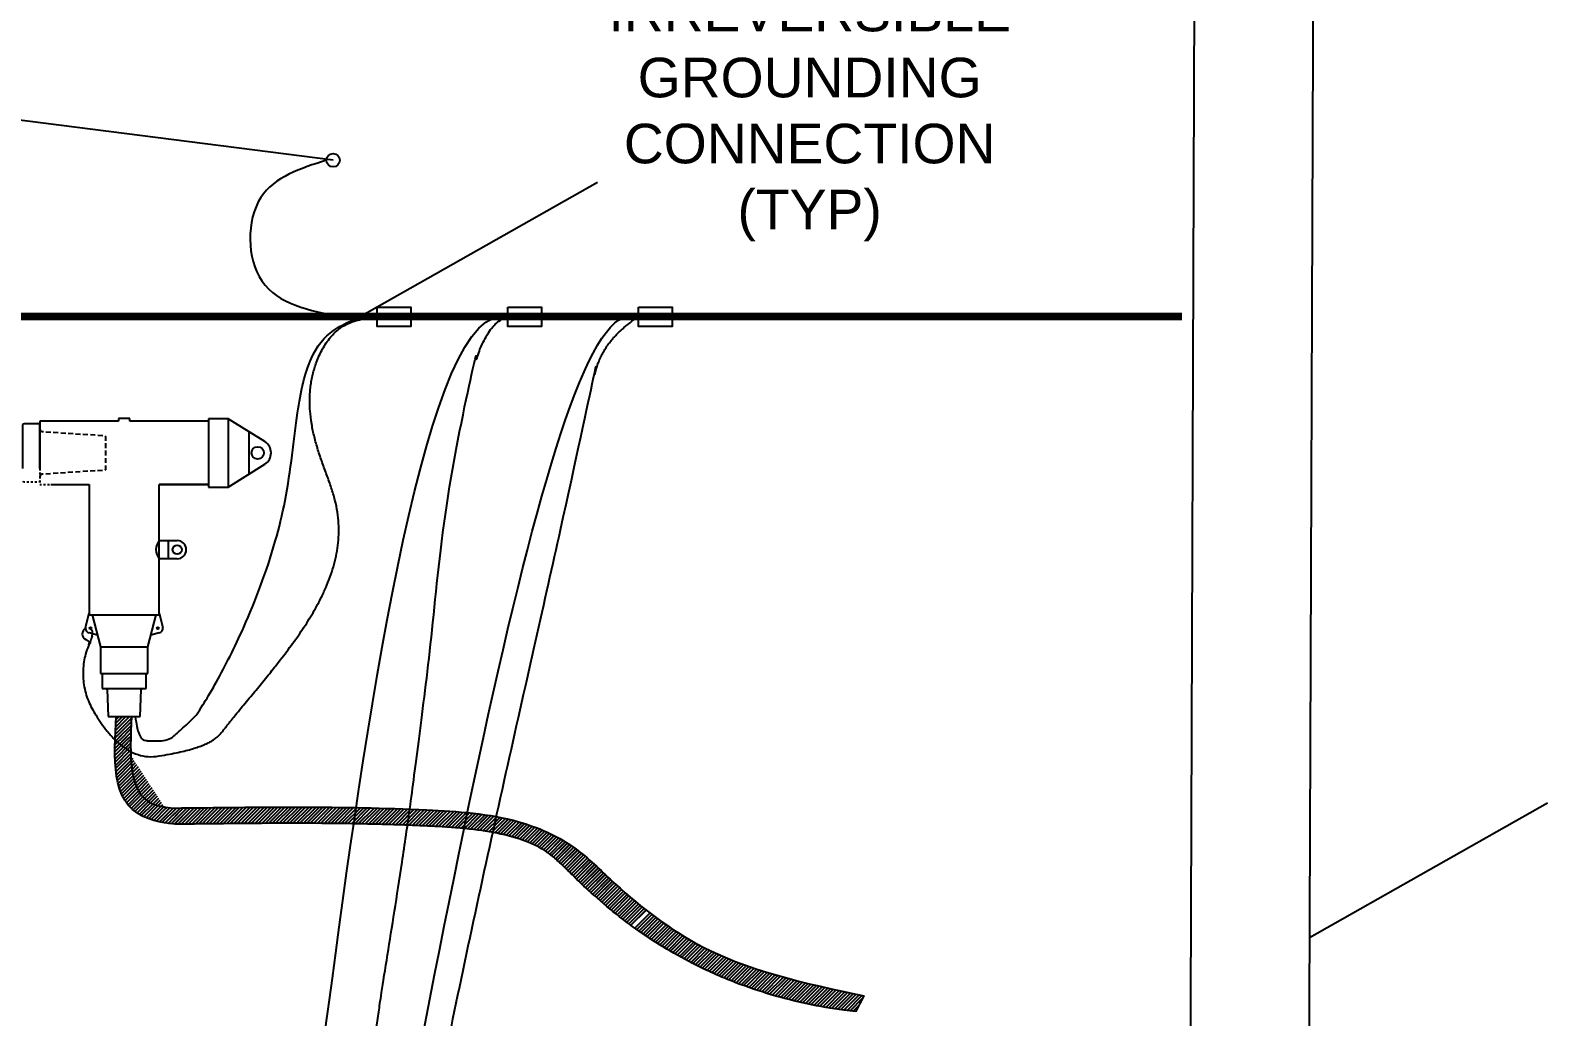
# Model space of a CAD drawing. Header units: feet. Extents: x -689 to 11593, y -511 to 1546.
# Drawn here: x 1600.5 to 1677.2, y 213.4 to 263.2 of the extents above; entities that cross this region are included whole.
import ezdxf

# ---------------------------------------------------------------- set-up
doc = ezdxf.new("R2010")
doc.units = ezdxf.units.FT
doc.header["$MEASUREMENT"] = 0
doc.linetypes.add('HIDDEN', pattern=[0.375, 0.25, -0.125])
for name, color, linetype in [('CABLE', 2, 'Continuous'), ('E-DETL', 7, 'Continuous'), ('E-EQPM-ENCL', 8, 'Continuous'), ('E-EQPM-HRDW', 16, 'Continuous'), ('E-GRND', 3, 'Continuous'), ('G-TEXT', 7, 'Continuous'), ('X-SES2-TREN_SECT$0$G-TEXT', 7, 'Continuous')]:
    doc.layers.add(name, color=color, linetype=linetype)
doc.layers.add('G-ANNO-NONPLOT', color=181, linetype='Continuous', plot=False)
doc.styles.add('NEI-A', font='arial.ttf')
pattern_1 = [(45, (-6020171.582861668, -2130859.753674123), (-0.08750446417183527, 0.08750446417183527), [])]

msp = doc.modelspace()

# ---------------------------------------------------------------- hatches: boundary and pattern name
at = {"layer": 'G-ANNO-NONPLOT', "true_color": 0xf8d731}
h = msp.add_hatch(dxfattribs=at)
h.set_pattern_fill('ANSI31', color=40, scale=0.9900000000000001)
h.set_pattern_definition(pattern_1)
edge = h.paths.add_edge_path()
edge.add_arc((1606.488463059068, 230.7346349619329), 3.371146855893491, 239.8637622350721, 254.1366037049093, ccw=False)
edge.add_spline(control_points=[(1604.79595242627, 227.8191523463465), (1604.706471758895, 226.0011328938417), (1604.763126743026, 223.3675587112084), (1607.852635151707, 223.131291358266), (1607.852635151707, 223.131291358266)], knot_values=[83.43145569272993, 83.43145569272993, 83.43145569272993, 83.43145569272993, 87.87574356637529, 89.95647029016055, 89.95647029016055, 89.95647029016055, 89.95647029016055], weights=[1, 1, 1, 1, 1], degree=3, periodic=0)
edge.add_spline(control_points=[(1607.852635151707, 223.131291358266), (1608.264707734808, 223.1365780015476), (1608.676322498359, 223.1418586438522), (1611.148821657524, 223.1722069070674), (1613.198697100393, 223.1915512438864), (1616.256695783697, 223.1694118743762), (1617.273226731457, 223.1535212574527), (1618.793898444623, 223.1117753759027), (1619.300101921894, 223.09487600578), (1620.311153685674, 223.0542624150403), (1620.818952606991, 223.0314581487328), (1621.931878187694, 222.9650803073309), (1622.531041209586, 222.9155328939669), (1623.643540775403, 222.7682674643584), (1624.159518267028, 222.6735197613016), (1625.146193782799, 222.4189925906248), (1625.603473672643, 222.2613230948336), (1626.152966325171, 222.001002298668), (1626.303163338453, 221.9197864960879), (1626.577290627174, 221.7505846684799), (1626.695748260245, 221.6667746603489), (1626.980056229979, 221.4395314487629), (1627.141551239416, 221.2962302416563), (1627.493271245621, 220.9640597742982), (1627.683363428339, 220.7753278636374), (1628.099113635719, 220.3645881377161), (1628.329717350192, 220.1399245681241), (1629.358387789689, 219.1803035340272), (1630.204543777741, 218.4835612182505), (1631.996099571697, 217.2076638359576), (1632.945054803044, 216.627774794586), (1634.655163265765, 215.7516043744981), (1635.396867457777, 215.4202313572168), (1637.326570082456, 214.6757901101373), (1638.535854802467, 214.3177802674472), (1640.379104224034, 213.929895977024), (1640.998418033123, 213.8254847745411), (1641.8170485273, 213.7218958628364), (1642.014126439579, 213.6997318901122), (1642.2110754475, 213.6801402228884)], knot_values=[0, 0, 0, 0, 1.248940863479177, 1.248940863479177, 7.510492271591446, 7.510492271591446, 10.64126797564758, 10.64126797564758, 12.20665582767566, 12.20665582767566, 13.77204367970373, 13.77204367970373, 15.77184317922644, 15.77184317922644, 17.66237193590699, 17.66237193590699, 19.55290069258755, 19.55290069258755, 20.34553650617276, 20.34553650617276, 21.13817231975798, 21.13817231975798, 21.99962579107284, 21.99962579107284, 22.86179158790927, 22.86179158790927, 23.72395738474571, 23.72395738474571, 26.70471573263455, 26.70471573263455, 29.68547408052339, 29.68547408052339, 31.86214855415614, 31.86214855415614, 35.23481619579239, 35.23481619579239, 36.92115001661051, 36.92115001661051, 37.45383673220445, 37.45383673220445, 37.45383673220445, 37.45383673220445], weights=[1, 1, 1, 1, 1, 1, 1, 1, 1, 1, 1, 1, 1, 1, 1, 1, 1, 1, 1, 1, 1, 1, 1, 1, 1, 1, 1, 1, 1, 1, 1, 1, 1, 1, 1, 1, 1, 1, 1, 1], degree=3, periodic=0)
edge.add_spline(control_points=[(1642.2110754475, 213.6801402228884), (1642.348905419931, 213.9405574896373), (1642.486735392362, 214.2009747563861), (1642.624565363862, 214.4613920222037)], knot_values=[37.45383673220445, 37.45383673220445, 37.45383673220445, 37.45383673220445, 38.45383673220445, 38.45383673220445, 38.45383673220445, 38.45383673220445], weights=[1, 1, 1, 1], degree=3, periodic=0)
edge.add_spline(control_points=[(1642.624565363862, 214.4613920222037), (1639.663086037152, 215.0901436912827), (1634.917833737098, 216.0976081951521), (1630.460980302654, 219.6580545012839), (1627.844065493904, 222.2355460347608), (1624.670468937606, 223.6113238907419), (1617.827673841268, 224.0776185905561), (1611.993808723055, 224.0032619358972), (1607.731267458759, 223.9489328931086)], knot_values=[38.45383673220445, 38.45383673220445, 38.45383673220445, 38.45383673220445, 47.46530847609966, 52.8931430027568, 55.44213900193881, 58.48591759060378, 63.24841332338417, 76.16766898730667, 76.16766898730667, 76.16766898730667, 76.16766898730667], weights=[1, 1, 1, 1, 1, 1, 1, 1, 1], degree=3, periodic=0)
edge.add_spline(control_points=[(1607.731267458759, 223.9489328931086), (1607.364714076743, 223.9922929061577), (1605.702597371303, 224.1889065667056), (1605.531764472835, 225.9460506043397), (1605.566977766342, 227.4918744126335)], knot_values=[76.16766898730667, 76.16766898730667, 76.16766898730667, 76.16766898730667, 77.22583108524645, 80.96584840572132, 80.96584840572132, 80.96584840572132, 80.96584840572132], weights=[1, 1, 1, 1, 1], degree=3, periodic=0)
edge = h.paths.add_edge_path()
edge.add_spline(control_points=[(1605.566977767274, 227.4918744126335), (1605.575014986098, 227.8446992738172), (1605.59182357695, 228.206702798605), (1605.608632168733, 228.568706322927)], knot_values=[80.96584840608911, 80.96584840608911, 80.96584840608911, 80.96584840608911, 81.81948456108434, 81.81948456108434, 81.81948456108434, 81.81948456108434], weights=[1, 1, 1, 1], degree=3, periodic=0)
edge.add_spline(control_points=[(1605.608632168733, 228.568706322927), (1605.533311664127, 228.568706322927), (1605.457991162315, 228.568706322927), (1605.382670658641, 228.568706322927)], knot_values=[81.81948456108434, 81.81948456108434, 81.81948456108434, 81.81948456108434, 82.11226807174496, 82.11226807174496, 82.11226807174496, 82.11226807174496], weights=[1, 1, 1, 1], degree=3, periodic=0)
edge.add_spline(control_points=[(1605.382670658641, 228.568706322927), (1605.30400847178, 228.568706322927), (1605.22534628585, 228.568706322927), (1605.146684098057, 228.568706322927)], knot_values=[82.11226807174496, 82.11226807174496, 82.11226807174496, 82.11226807174496, 82.4180412693049, 82.4180412693049, 82.4180412693049, 82.4180412693049], weights=[1, 1, 1, 1], degree=3, periodic=0)
edge.add_spline(control_points=[(1605.146684098057, 228.568706322927), (1605.107353003696, 228.568706322927), (1605.068021910265, 228.568706322927), (1605.028690816835, 228.568706322927)], knot_values=[82.4180412693049, 82.4180412693049, 82.4180412693049, 82.4180412693049, 82.57092786788061, 82.57092786788061, 82.57092786788061, 82.57092786788061], weights=[1, 1, 1, 1], degree=3, periodic=0)
edge.add_spline(control_points=[(1605.028690816835, 228.568706322927), (1604.996905036271, 228.568706322927), (1604.965119255707, 228.568706322927), (1604.933333475143, 228.568706322927)], knot_values=[82.57092786788061, 82.57092786788061, 82.57092786788061, 82.57092786788061, 82.69448456108434, 82.69448456108434, 82.69448456108434, 82.69448456108434], weights=[1, 1, 1, 1], degree=3, periodic=0)
edge.add_spline(control_points=[(1604.933333475143, 228.568706322927), (1604.917254935019, 228.568706322927), (1604.901176393963, 228.568706322927), (1604.885097853839, 228.568706322927)], knot_values=[82.69448456108434, 82.69448456108434, 82.69448456108434, 82.69448456108434, 82.75698456108434, 82.75698456108434, 82.75698456108434, 82.75698456108434], weights=[1, 1, 1, 1], degree=3, periodic=0)
edge.add_spline(control_points=[(1604.885097853839, 228.568706322927), (1604.877058583312, 228.568706322927), (1604.869019312784, 228.568706322927), (1604.860980041325, 228.568706322927)], knot_values=[82.75698456108434, 82.75698456108434, 82.75698456108434, 82.75698456108434, 82.78823456108434, 82.78823456108434, 82.78823456108434, 82.78823456108434], weights=[1, 1, 1, 1], degree=3, periodic=0)
edge.add_spline(control_points=[(1604.860980041325, 228.568706322927), (1604.856960406527, 228.568706322927), (1604.852940771729, 228.568706322927), (1604.848921135999, 228.568706322927)], knot_values=[82.78823456108434, 82.78823456108434, 82.78823456108434, 82.78823456108434, 82.80385956108434, 82.80385956108434, 82.80385956108434, 82.80385956108434], weights=[1, 1, 1, 1], degree=3, periodic=0)
edge.add_spline(control_points=[(1604.836863704026, 228.568706322927), (1604.836863213219, 228.568706322927), (1604.836862722412, 228.568706322927), (1604.836862230673, 228.568706322927), (1604.823023408651, 228.3202887540683), (1604.80827376619, 228.0694906353019), (1604.79595242627, 227.8191523463465)], knot_values=[82.8194826537357, 82.8194826537357, 82.8194826537357, 82.8194826537357, 82.81948456108434, 82.81948456108434, 82.81948456108434, 83.43145569272993, 83.43145569272993, 83.43145569272993, 83.43145569272993], weights=[1, 1, 1, 1, 1, 1, 1], degree=3, periodic=0)
edge.add_spline(control_points=[(1604.79595242627, 227.8191523463465), (1604.706471758895, 226.0011328938417), (1604.763126743026, 223.3675587112084), (1607.852635151707, 223.131291358266), (1607.852635151707, 223.131291358266)], knot_values=[83.43145569272993, 83.43145569272993, 83.43145569272993, 83.43145569272993, 87.87574356637529, 89.95647029016055, 89.95647029016055, 89.95647029016055, 89.95647029016055], weights=[1, 1, 1, 1, 1], degree=3, periodic=0)
edge.add_arc((1606.488463059068, 230.7346349619329), 3.371146855971749, 239.8637622350721, 254.1366037221246)
h = msp.add_hatch(dxfattribs=at)
h.set_pattern_fill('ANSI31', color=40, scale=0.9900000000000001)
h.set_pattern_definition(pattern_1)
edge = h.paths.add_edge_path()
edge.add_spline(control_points=[(1604.795952427201, 227.8191523463465), (1604.706471757963, 226.0011328938417), (1604.763126742095, 223.3675587112084), (1607.852635151707, 223.131291358266), (1607.852635151707, 223.131291358266)], knot_values=[83.43145569309515, 83.43145569309515, 83.43145569309515, 83.43145569309515, 87.87574356637529, 89.95647029016055, 89.95647029016055, 89.95647029016055, 89.95647029016055], weights=[1, 1, 1, 1, 1], degree=3, periodic=0)
edge.add_spline(control_points=[(1607.852635151707, 223.131291358266), (1608.264707734808, 223.1365780015476), (1608.676322498359, 223.1418586438522), (1611.148821657524, 223.1722069070674), (1613.198697100393, 223.1915512438864), (1616.256695783697, 223.1694118743762), (1617.273226731457, 223.1535212574527), (1618.793898444623, 223.1117753759027), (1619.300101921894, 223.09487600578), (1620.311153685674, 223.0542624150403), (1620.818952606991, 223.0314581487328), (1621.931878187694, 222.9650803073309), (1622.531041209586, 222.9155328939669), (1623.643540775403, 222.7682674643584), (1624.159518267028, 222.6735197613016), (1625.146193782799, 222.4189925906248), (1625.603473672643, 222.2613230948336), (1626.152966325171, 222.001002298668), (1626.303163338453, 221.9197864960879), (1626.577290627174, 221.7505846684799), (1626.695748260245, 221.6667746603489), (1626.980056229979, 221.4395314487629), (1627.141551239416, 221.2962302416563), (1627.493271245621, 220.9640597742982), (1627.683363428339, 220.7753278636374), (1628.099113635719, 220.3645881377161), (1628.329717350192, 220.1399245681241), (1629.358387789689, 219.1803035340272), (1630.204543777741, 218.4835612182505), (1631.996099571697, 217.2076638359576), (1632.945054803044, 216.627774794586), (1634.655163265765, 215.7516043744981), (1635.396867457777, 215.4202313572168), (1637.326570082456, 214.6757901101373), (1638.535854802467, 214.3177802674472), (1640.379104224034, 213.929895977024), (1640.998418033123, 213.8254847745411), (1641.8170485273, 213.7218958628364), (1642.014126439579, 213.6997318901122), (1642.2110754475, 213.6801402228884)], knot_values=[0, 0, 0, 0, 1.248940863479177, 1.248940863479177, 7.510492271591446, 7.510492271591446, 10.64126797564758, 10.64126797564758, 12.20665582767566, 12.20665582767566, 13.77204367970373, 13.77204367970373, 15.77184317922644, 15.77184317922644, 17.66237193590699, 17.66237193590699, 19.55290069258755, 19.55290069258755, 20.34553650617276, 20.34553650617276, 21.13817231975798, 21.13817231975798, 21.99962579107284, 21.99962579107284, 22.86179158790927, 22.86179158790927, 23.72395738474571, 23.72395738474571, 26.70471573263455, 26.70471573263455, 29.68547408052339, 29.68547408052339, 31.86214855415614, 31.86214855415614, 35.23481619579239, 35.23481619579239, 36.92115001661051, 36.92115001661051, 37.45383673220445, 37.45383673220445, 37.45383673220445, 37.45383673220445], weights=[1, 1, 1, 1, 1, 1, 1, 1, 1, 1, 1, 1, 1, 1, 1, 1, 1, 1, 1, 1, 1, 1, 1, 1, 1, 1, 1, 1, 1, 1, 1, 1, 1, 1, 1, 1, 1, 1, 1, 1], degree=3, periodic=0)
edge.add_spline(control_points=[(1642.2110754475, 213.6801402228884), (1642.348905419931, 213.9405574896373), (1642.486735392362, 214.2009747563861), (1642.624565363862, 214.4613920222037)], knot_values=[37.45383673220445, 37.45383673220445, 37.45383673220445, 37.45383673220445, 38.45383673220445, 38.45383673220445, 38.45383673220445, 38.45383673220445], weights=[1, 1, 1, 1], degree=3, periodic=0)
edge.add_spline(control_points=[(1642.624565363862, 214.4613920222037), (1639.663086037152, 215.0901436912827), (1634.917833737098, 216.0976081951521), (1630.460980302654, 219.6580545012839), (1627.855608203448, 222.2470849514939), (1624.670468937606, 223.6113238907419), (1617.827673841268, 224.0776185905561), (1611.993808723055, 224.0032619358972), (1607.731267458759, 223.9489328931086)], knot_values=[38.45383673220445, 38.45383673220445, 38.45383673220445, 38.45383673220445, 47.46530847609966, 52.8931430027568, 55.44213900193881, 58.48591759060378, 63.24841332338417, 76.16766898730667, 76.16766898730667, 76.16766898730667, 76.16766898730667], weights=[1, 1, 1, 1, 1, 1, 1, 1, 1], degree=3, periodic=0)
edge.add_spline(control_points=[(1607.731267458759, 223.9489328931086), (1607.364714076743, 223.9922929061577), (1605.702597371303, 224.1889065667056), (1605.531764474697, 225.9460506043397), (1605.566977766342, 227.4918744126335)], knot_values=[76.16766898730667, 76.16766898730667, 76.16766898730667, 76.16766898730667, 77.22583108524645, 80.96584840571971, 80.96584840571971, 80.96584840571971, 80.96584840571971], weights=[1, 1, 1, 1, 1], degree=3, periodic=0)
edge.add_arc((1606.488463059068, 230.7346349619329), 3.371146855908663, 239.8637622525581, 254.13660368983568, ccw=False)

# ---------------------------------------------------------------- linework, layer by layer
at = {"layer": 'CABLE'}
for points in [[(1618.026940953918, 249.2505772565491), (1619.725886067376, 249.2505772565491), (1619.725886067376, 248.2739705890417), (1618.026940953918, 248.2739705890417)], [(1624.626940677874, 249.2524865777232), (1626.325885791332, 249.2524865777232), (1626.325885791332, 248.2758799097501), (1624.626940677874, 248.2758799097501)], [(1631.22694067657, 249.2524865777232), (1632.925885790959, 249.2524865777232), (1632.925885790959, 248.2758799097501), (1631.22694067657, 248.2758799097501)]]:
    msp.add_lwpolyline(points, close=True, dxfattribs=at)
at = {"layer": 'CABLE', "const_width": 0.3821400000000001}
msp.add_lwpolyline([(1548.513147974387, 248.7754357242957), (1658.692193392664, 248.7754357242957)], dxfattribs=at)
at = {"layer": 'CABLE', "flags": 128}
msp.add_lwpolyline([(1603.292935091071, 232.4623939120211), (1603.52869480662, 232.3002482857555), (1603.47345049493, 232.3113976921886), (1603.500901889056, 232.2830941034481), (1603.467300618999, 232.2900600847788), (1603.494764085859, 232.2617983822711), (1603.461150742136, 232.268722477369), (1603.488614208996, 232.2404607748613), (1603.455000865273, 232.2473848699592), (1603.482464333065, 232.2191231674515), (1603.411811351776, 232.2338524833322)], dxfattribs=at)
at = {"layer": 'CABLE'}
msp.add_circle((1615.796222808771, 256.6735959830694), 0.3375, dxfattribs=at)
for centre, radius, start, end in [((1603.434204182588, 232.7450475553051), 0.3159905665009947, 120.3840937059814, 243.444311530446), ((1603.293013726361, 232.7655157013796), 0.3521175017524268, 339.1882974764708, 55.46745718433213)]:
    msp.add_arc(centre, radius, start, end, dxfattribs=at)
msp.add_spline([(1615.45872280933, 256.6735959835351), (1612.145498968661, 254.7931810831651), (1612.198885131627, 250.5772777702659), (1616.202509060502, 248.7628366695717)], degree=3, dxfattribs=at)
for points, knots in [([(1603.622156661004, 232.6404090952128), (1603.571015309542, 232.5046907365322), (1603.519873954356, 232.3689723778516), (1603.468732602894, 232.2332540201023), (1602.983697150834, 231.1302669364959), (1603.053714463488, 229.9273797962815), (1603.663445422426, 228.888116568327), (1604.273176377639, 227.8488533403724), (1605.330589681864, 226.3075934126973), (1609.573614344001, 227.0007920898497), (1612.803228635341, 231.2754069939256), (1617.582575950772, 235.8022120362148), (1614.84155549109, 242.2636228911579), (1614.246302863583, 245.3730128388852), (1615.958369378, 248.6943346085027), (1617.907972257584, 248.7408686932176), (1618.775562403724, 248.7615767642856)], [0, 0, 0, 0, 1, 1, 1, 1.944874303418962, 1.944874303418962, 1.944874303418962, 2.889748606837923, 2.889748606837923, 4.544784986440906, 18.19484945523579, 20.46486890417156, 24.55605691968662, 27.64293239639137, 30.11808141614047, 30.11808141614047, 30.11808141614047, 30.11808141614047]), ([(1603.622156659141, 202.1613362710923), (1603.571015305817, 202.0256179124117), (1603.51987395063, 201.8898995537311), (1603.468732599169, 201.7541811959818), (1602.983697146177, 200.6511941133067), (1603.053714459762, 199.4483069721609), (1603.663445418701, 198.4090437442064), (1604.273176375777, 197.369780516252), (1604.960659246892, 195.7104614432901), (1607.885053137317, 195.0413829246536), (1615.567794833332, 194.8555324189365), (1617.582575947046, 205.3231392130256), (1617.884549282491, 212.8315952904522), (1619.083176428452, 219.4665608061478), (1620.558405507356, 230.2483769077808), (1622.528585907072, 248.50998076424), (1624.63336458616, 248.7244938593358)], [0, 0, 0, 0, 1, 1, 1, 1.944874303418962, 1.944874303418962, 1.944874303418962, 2.889748606837923, 2.889748606837923, 3.889748606837923, 18.19484945523579, 20.46486890417156, 24.55605691968662, 27.64293239639137, 30.11808141614047, 30.11808141614047, 30.11808141614047, 30.11808141614047]), ([(1603.622156659141, 169.9964311011136), (1603.571015305817, 169.8607127415016), (1603.51987395063, 169.724994382821), (1603.468732599169, 169.5892760250717), (1602.983697146177, 168.4862889423966), (1603.053714459762, 167.2834018021822), (1603.663445418701, 166.2441385732964), (1604.273176375777, 165.2048753453419), (1605.289043422788, 164.5569138927385), (1606.488494237885, 164.4422071604058), (1607.218472586945, 164.5363332405686), (1607.948450937867, 164.6304593198001), (1617.582575947046, 173.1582340411842), (1614.246302859858, 182.7290348447859), (1628.688765831292, 243.5562351513654), (1629.227098623291, 247.3823196701705), (1631.207685017958, 248.7646565902978)], [0, 0, 0, 0, 1, 1, 1, 1.944874303418962, 1.944874303418962, 1.944874303418962, 2.889748606837923, 2.889748606837923, 2.889748606837923, 3.889748606837923, 3.889748606837923, 20.46486890417156, 27.64293239639137, 30.11808141614047, 30.11808141614047, 30.11808141614047, 30.11808141614047])]:
    msp.add_rational_spline(points, [1, 1, 1, 1, 0.9269745925845593, 0.9269745925845593, 1, 0.9269745925845593, 0.9269745925845593, 1, 1, 1, 1, 1, 1, 1, 1], degree=3, knots=knots, dxfattribs=at)
msp.add_open_spline([(1607.852635152638, 223.1312913578004), (1608.264707734808, 223.1365780010819), (1608.676322497427, 223.1418586438522), (1611.148821657524, 223.1722069066018), (1613.198697101325, 223.1915512438864), (1616.256695784628, 223.1694118743762), (1617.273226730525, 223.1535212574527), (1618.793898444623, 223.1117753759027), (1619.300101920962, 223.0948760062456), (1620.311153685674, 223.0542624145746), (1620.818952606991, 223.0314581487328), (1621.931878186762, 222.9650803077966), (1622.531041208655, 222.9155328944325), (1623.643540775403, 222.7682674638927), (1624.159518267959, 222.6735197613016), (1625.14619378373, 222.4189925901592), (1625.603473672643, 222.261323094368), (1626.15296632424, 222.001002298668), (1626.303163338453, 221.9197864960879), (1626.577290628105, 221.7505846684799), (1626.695748260245, 221.6667746603489), (1626.980056229979, 221.4395314492285), (1627.141551239416, 221.2962302416563), (1627.493271246552, 220.9640597738326), (1627.683363428339, 220.7753278631717), (1628.099113635719, 220.3645881377161), (1628.329717349261, 220.1399245681241), (1629.35838779062, 219.1803035344929), (1630.20454377681, 218.4835612177849), (1631.996099572629, 217.2076638359576), (1632.945054803044, 216.627774794586), (1634.655163265765, 215.7516043744981), (1635.396867457777, 215.4202313572168), (1637.326570082456, 214.675790110603), (1638.535854801536, 214.3177802674472), (1640.379104223102, 213.9298959765583), (1640.998418033123, 213.8254847750068), (1641.8170485273, 213.7218958623707), (1642.014126438648, 213.6997318901122), (1642.2110754475, 213.6801402233541), (1642.348905419931, 213.9405574891716), (1642.486735392362, 214.2009747568518), (1642.62456536293, 214.4613920226693), (1639.663086038083, 215.0901436917484), (1634.917833738029, 216.0976081956178), (1630.460980303586, 219.6580545008183), (1627.855608202517, 222.2470849510282), (1624.670468937606, 223.6113238912076), (1617.827673841268, 224.0776185905561), (1611.993808723986, 224.0032619358972), (1607.731267459691, 223.9489328935742), (1607.364714076743, 223.9922929061577), (1605.406892940402, 224.2238857774064), (1605.518180467188, 226.6206647157669), (1605.608632169664, 228.5687063224614), (1605.351375523955, 228.5687063224614), (1605.094118878245, 228.5687063224614), (1604.836862230673, 228.5687063224614), (1604.72252240777, 226.5162180513144), (1604.473366476595, 223.389717864804), (1607.852635152638, 223.1312913578004), (1607.852635152638, 223.1312913578004)], degree=3, knots=[0, 0, 0, 0, 1.248940863479177, 1.248940863479177, 7.510492271591446, 7.510492271591446, 10.64126797564758, 10.64126797564758, 12.20665582767566, 12.20665582767566, 13.77204367970373, 13.77204367970373, 15.77184317922644, 15.77184317922644, 17.66237193590699, 17.66237193590699, 19.55290069258755, 19.55290069258755, 20.34553650617276, 20.34553650617276, 21.13817231975798, 21.13817231975798, 21.99962579107284, 21.99962579107284, 22.86179158790927, 22.86179158790927, 23.72395738474571, 23.72395738474571, 26.70471573263455, 26.70471573263455, 29.68547408052339, 29.68547408052339, 31.86214855415614, 31.86214855415614, 35.23481619579239, 35.23481619579239, 36.92115001661051, 36.92115001661051, 37.45383673220445, 37.45383673220445, 37.45383673220445, 38.45383673220445, 38.45383673220445, 38.45383673220445, 47.46530847609966, 52.8931430027568, 55.44213900193881, 58.48591759060378, 63.24841332338417, 76.16766898730667, 76.16766898730667, 76.16766898730667, 77.22583108524645, 81.81948456108434, 81.81948456108434, 81.81948456108434, 82.81948456108434, 82.81948456108434, 82.81948456108434, 87.87574356637529, 89.95647029016055, 89.95647029016055, 89.95647029016055, 89.95647029016055], dxfattribs=at)
at = {"layer": 'E-DETL'}
for p, q in [((1604.951659683138, 243.4912741752341), (1600.967252807692, 243.4912741752341)), ((1600.967252807692, 243.4912741752341), (1600.967252807692, 241.1013817917556)), ((1604.951659683138, 243.6273038960062), (1604.951659683138, 243.4912741752341)), ((1605.521993078291, 243.6273038960062), (1604.951659683138, 243.6273038960062)), ((1605.521993078291, 243.4912741752341), (1605.521993078291, 243.6273038960062)), ((1609.506399916485, 243.4912741752341), (1605.521993078291, 243.4912741752341)), ((1609.506399916485, 243.616849837359), (1609.506399916485, 240.1635182588361)), ((1610.495308491401, 243.616849837359), (1609.506399916485, 243.616849837359)), ((1611.557459102012, 242.9537509749644), (1610.495308491401, 243.616849837359)), ((1610.495308491401, 243.616849837359), (1610.495308491401, 240.1635182588361)), ((1612.343963935971, 242.4627373651601), (1611.557459102012, 242.9537509749644)), ((1611.557459102012, 240.8266169759445), (1611.557459102012, 242.9537509749644)), ((1610.495308491401, 240.1635182588361), (1612.343963935971, 241.317630731035)), ((1601.530512840487, 240.289093920961), (1603.473523895256, 240.289093920961)), ((1603.473523895256, 240.289093920961), (1603.473523895256, 233.7172784730792)), ((1607.000128847547, 240.289093920961), (1609.506399916485, 240.289093920961)), ((1607.000128847547, 233.7172784730792), (1607.000128847547, 240.289093920961)), ((1609.506399916485, 240.1635182588361), (1610.495308491401, 240.1635182588361)), ((1607.000128847547, 237.4611840513535), (1607.916124702431, 237.4611840513535)), ((1607.458126774989, 237.4611840513535), (1607.458126774989, 236.5451881969348)), ((1607.916124702431, 236.5451881969348), (1607.000128847547, 236.5451881969348)), ((1603.274706180207, 233.0789456674829), (1603.473523895256, 233.7989385859109)), ((1603.473523895256, 233.7172784730792), (1607.000128847547, 233.7172784730792)), ((1603.614796533249, 233.7172784730792), (1604.033403105102, 232.0952799371444)), ((1606.440249619074, 232.0952799371444), (1606.858856209554, 233.7172784730792)), ((1607.000128847547, 233.7989385859109), (1607.198946563527, 233.0789456674829)), ((1603.88164488785, 232.6865216507576), (1603.468312498182, 232.7964004278183)), ((1607.005340244621, 232.7964004278183), (1606.592007854953, 232.6865216507576)), ((1604.033403105102, 232.0952799371444), (1606.440249619074, 232.0952799371444)), ((1604.033403105102, 232.0952799371444), (1604.033403105102, 230.7453412790783)), ((1606.440249619074, 230.7453412790783), (1606.440249619074, 232.0952799371444)), ((1604.033403105102, 230.7453412790783), (1606.440249619074, 230.7453412790783)), ((1604.1275848886, 230.7453412790783), (1604.1275848886, 229.9814328118227)), ((1606.346067855135, 229.9814328118227), (1606.346067855135, 230.7453412790783)), ((1604.1275848886, 229.9814328118227), (1606.346067855135, 229.9814328118227)), ((1604.336856772192, 229.9814328118227), (1604.383947663009, 229.9395533893257)), ((1604.383947663009, 229.9395533893257), (1604.425827158615, 228.568706322927)), ((1606.047825585119, 228.568706322927), (1606.08970509842, 229.9395533893257)), ((1606.08970509842, 229.9395533893257), (1606.136795971543, 229.9814328118227)), ((1604.425827158615, 228.568706322927), (1606.047825585119, 228.568706322927))]:
    msp.add_line(p, q, dxfattribs=at)
at = {"layer": 'E-DETL', "linetype": 'HIDDEN', "ltscale": 0.25}
for p, q in [((1600.967252807692, 241.1013817917556), (1600.967252807692, 240.289093920961)), ((1600.967252807692, 240.289093920961), (1601.530512840487, 240.289093920961))]:
    msp.add_line(p, q, dxfattribs=at)
at = {"layer": 'E-DETL', "linetype": 'Continuous', "flags": 128}
for points in [[(1600.113772870973, 241.1013817917556), (1600.113772870973, 243.2829522378743), (1600.136147741228, 243.3503464213572), (1600.203541923314, 243.3728560782038), (1600.87748375535, 243.3728560782038)], [(1600.967252807692, 241.1013817917556), (1600.967252807692, 243.2829522378743), (1600.944877939299, 243.3503464213572), (1600.87748375535, 243.3728560782038)]]:
    msp.add_lwpolyline(points, dxfattribs=at)
at = {"layer": 'E-DETL', "linetype": 'HIDDEN', "flags": 128}
msp.add_lwpolyline([(1600.967252807692, 243.0807696888223), (1601.012272123247, 242.9910006364807), (1601.079666306265, 242.9684909791686), (1604.247192915529, 242.766308429651), (1604.292077442631, 242.7214239034802), (1604.292077442631, 241.0365693238564), (1604.247192915529, 241.0140596665442), (1601.079666306265, 240.8118771170266), (1601.012272123247, 240.7893674601801), (1600.967252807692, 240.6995984078385)], dxfattribs=at)
at = {"layer": 'E-DETL', "linetype": 'HIDDEN', "ltscale": 0.25, "flags": 128}
msp.add_lwpolyline([(1600.967252807692, 240.4974158583209), (1600.944877939299, 240.4300216748379), (1600.87748375535, 240.4075120179914), (1600.203541923314, 240.4075120179914), (1600.136147741228, 240.4300216748379), (1600.113772870973, 240.4974158583209)], dxfattribs=at)
at = {"layer": 'E-DETL', "color": 41}
for centre, radius in [((1611.986519841477, 241.8901840476319), 0.3139392318975229), ((1607.916124702431, 237.003186124377), 0.2289989635269782), ((1603.538283937611, 233.0396174821071), 0.04837731161099608), ((1606.935368786566, 233.0396174821071), 0.04837731161099608)]:
    msp.add_circle(centre, radius, dxfattribs=at)
at = {"layer": 'E-DETL'}
for centre, radius, start, end in [((1611.986519895494, 241.8901840732433), 0.6749693109214976, 301.9764602375401, 58.02353290437132), ((1607.574467956088, 237.003186124377), 0.7345934338259636, 141.4299269244339, 218.5700730755661), ((1607.916124702431, 237.003186124377), 0.4579979270539574, 270, 90), ((1603.535793262534, 233.0502441143617), 0.2626599399451946, 173.7266101101404, 255.1130106203339), ((1606.937859373167, 233.0502441413701), 0.2626600445996699, 284.8869898138621, 6.273411890354851)]:
    msp.add_arc(centre, radius, start, end, dxfattribs=at)
at = {"layer": 'E-EQPM-ENCL'}
for points in [[(1540.511211474426, 279.9138009487651), (1665.368513188325, 279.9833479598165), (1664.844307837076, 139.0479656043462), (1539.987006124109, 138.9784185928293)], [(1546.488948521204, 273.9171296888962), (1659.346142366529, 273.9799924963154), (1658.86657079123, 145.0446368637495), (1546.009376945905, 144.9817740563303)]]:
    msp.add_lwpolyline(points, close=True, dxfattribs=at)
at = {"layer": 'E-EQPM-HRDW'}
msp.add_lwpolyline([(1609.506399916485, 240.2890541539527), (1607.000128847547, 240.2890541539527)], dxfattribs=at)
at = {"layer": 'E-GRND', "linetype": 'Continuous'}
msp.add_arc((1603.293013726361, 232.7655157013796), 0.3521175017524268, 339.1882974764708, 55.46745718433213, dxfattribs=at)
at = {"layer": 'E-GRND'}
for points, knots in [([(1605.935385450721, 165.9253979902714), (1606.080614311621, 164.8744922876358), (1607.317700421438, 164.7638636268675), (1608.625650007278, 165.8796543311328), (1609.967413131148, 167.7896269764751), (1614.782308194786, 177.2239206843078), (1626.797142993659, 250.9150169398636), (1631.076335150748, 248.6445742091164)], [0, 0, 0, 0, 0.001839303211986895, 0.01428361292388893, 0.09868133808196211, 1, 2, 2, 2, 2]), ([(1605.935385450721, 198.0903031621128), (1606.080614311621, 197.0393974594772), (1607.287471318617, 195.8790388302878), (1609.786903228611, 195.9831247329712), (1613.549531299621, 197.5305367494002), (1614.782308194786, 209.3888258542866), (1620.575875259936, 249.9556538164616), (1624.63336458616, 248.7244938593358)], [0, 0, 0, 0, 0.001839303211986895, 0.01428361292388893, 0.09868133808196211, 1, 2, 2, 2, 2]), ([(1605.794655971229, 228.570973912254), (1605.85070990026, 228.186397626996), (1605.901079986244, 227.9460679274052), (1605.9977674447, 227.6453096242622), (1606.0420159325, 227.5548599846661), (1606.14344955422, 227.4335105931386), (1606.199645319954, 227.3963485006243), (1606.304902376607, 227.3602368161082), (1606.347966674715, 227.3589754980057), (1606.407704701647, 227.3549137674272), (1606.436839241534, 227.3530787713826), (1606.522111169994, 227.3481433000416), (1606.576116748154, 227.3456122223288), (1606.730184618384, 227.3401553276926), (1606.822296284139, 227.3393628103659), (1607.071525458246, 227.3444738164544), (1607.201622916386, 227.3577746441588), (1607.470124755055, 227.4113684939221), (1607.579611331224, 227.4657773952931), (1607.716531205922, 227.5647607501596), (1607.754731018096, 227.6012257300317), (1607.834995066747, 227.6705611776561), (1607.873633552343, 227.7040521558374), (1607.985263830051, 227.8011526688933), (1608.053970310837, 227.8613896192983), (1608.244516486302, 228.0298782475293), (1608.350780498236, 228.1259035654366), (1608.619897320867, 228.3753424976021), (1608.733247242868, 228.4901928938925), (1608.899635676295, 228.6784086208791), (1608.948052674532, 228.7494623810053), (1609.082897290587, 228.9518612604588), (1609.178355526179, 229.1000670166686), (1609.47528834641, 229.576251655817), (1609.68732758984, 229.9358055107296), (1610.348031451926, 231.1221557017416), (1610.821285394952, 232.0566381849349), (1611.871273454279, 234.4122944585979), (1612.437746617943, 235.8957656603307), (1613.067614451051, 238.1035182364285), (1613.235483072698, 238.7911851713434), (1613.66903039813, 241.0269750254229), (1613.800184618682, 242.5629081781954), (1614.157257106155, 244.9729588981718), (1614.356159567833, 245.9176313607022), (1614.972065260634, 247.2699415255338), (1615.331226626411, 247.747645219788), (1616.333457367495, 248.4197765709832), (1616.981262849644, 248.8171676984057), (1618.036108206958, 248.7436908539385)], [0, 0, 0, 0, 0.0006191487739996915, 0.0006191487739996915, 0.001097338258415361, 0.001097338258415361, 0.001479835791871479, 0.001479835791871479, 0.001862333325327597, 0.001862333325327597, 0.002244830858783714, 0.002244830858783714, 0.003009825925695949, 0.003009825925695949, 0.00453981605952042, 0.00453981605952042, 0.007599796327169361, 0.007599796327169361, 0.01226376205731296, 0.01226376205731296, 0.01578748177758726, 0.01578748177758726, 0.01931120149786155, 0.01931120149786155, 0.02635864093841014, 0.02635864093841014, 0.04045351981950733, 0.04045351981950733, 0.06864327758170169, 0.06864327758170169, 0.09871564079059862, 0.09871564079059862, 0.1616242677832043, 0.1616242677832043, 0.2874415217684156, 0.2874415217684156, 0.5390760297388384, 0.5390760297388384, 0.864362240210671, 0.864362240210671, 1.008655044533475, 1.008655044533475, 1.334127491544155, 1.334127491544155, 1.586785164342812, 1.586785164342812, 1.786128459580382, 1.786128459580382, 2, 2, 2, 2])]:
    msp.add_open_spline(points, degree=3, knots=knots, dxfattribs=at)
at = {"layer": 'G-TEXT'}
msp.add_line((1615.796222808771, 256.6735959830694), (1575.549409083091, 261.8170245895162), dxfattribs=at)
at = {"layer": 'X-SES2-TREN_SECT$0$G-TEXT'}
for p, q in [((1617.129680103622, 248.7652061963454), (1629.162970897742, 255.5710496171378)), ((1665.141480141319, 217.4107627100311), (1677.174770935439, 224.2166061308235))]:
    msp.add_line(p, q, dxfattribs=at)

# ---------------------------------------------------------------- texts
at = {"layer": 'X-SES2-TREN_SECT$0$G-TEXT', "insert": (1639.878889404237, 258.8825229597278), "char_height": 2, "attachment_point": 5, "style": 'NEI-A'}
msp.add_mtext_dynamic_manual_height_columns('IRREVERSIBLE GROUNDING CONNECTION (TYP)', width=6.819589404892395, gutter_width=1.35, heights=[0], dxfattribs=at)

doc.saveas('drawing.dxf')
